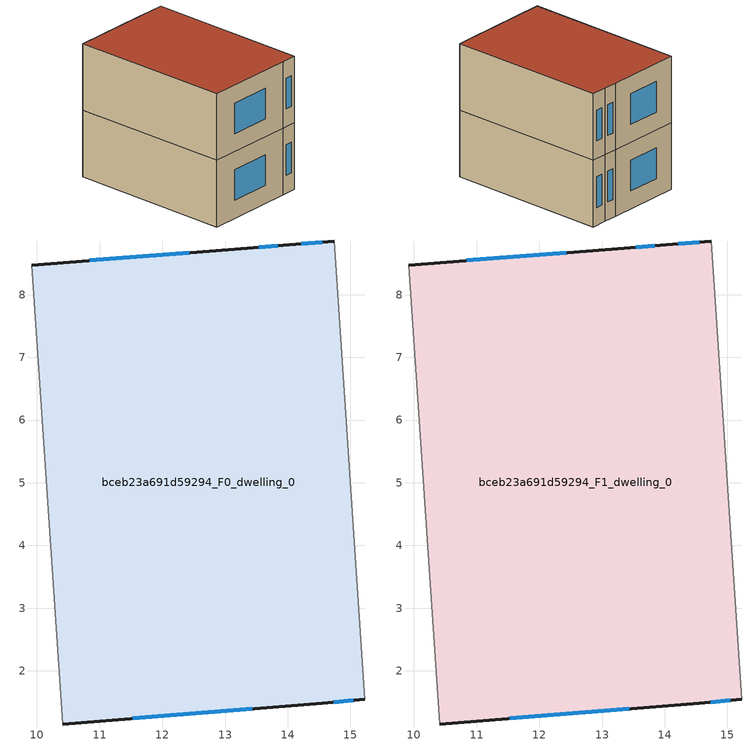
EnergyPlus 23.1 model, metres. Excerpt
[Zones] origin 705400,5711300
bceb23a691d59294_F0_dwelling_0
 floor ground (EU_floor_Construction): 14.74,8.86 15.23,1.55 14.55,1.49 10.42,1.15 9.92,8.47 13.35,8.74 14.03,8.79 z0
 wall outside (EU_wall_Construction): 10.42,1.15 14.55,1.49 15.23,1.55 / 14.74,8.86 14.03,8.79 13.35,8.74 9.92,8.47 z0:3
 wall adiabatic (EU_wall_Construction): 15.23,1.55 14.74,8.86 / 9.92,8.47 10.42,1.15 z0:3
 window (EU_Window_Construction): 14.73,1.5 15.05,1.53 / 11.53,1.24 13.43,1.4 / 12.43,8.67 10.84,8.54 / 13.84,8.78 13.53,8.76 / 14.55,8.84 14.22,8.81 z0.81:2.19
bceb23a691d59294_F1_dwelling_0
 floor to bceb23a691d59294_F0_dwelling_0 (EU_floor_Construction): 14.74,8.86 15.23,1.55 14.55,1.49 10.42,1.15 9.92,8.47 13.35,8.74 14.02,8.79 z3
 wall outside (EU_wall_Construction): 10.42,1.15 14.55,1.49 15.23,1.55 / 14.74,8.86 14.03,8.79 13.35,8.74 9.92,8.47 z3:6
 wall adiabatic (EU_wall_Construction): 15.23,1.55 14.74,8.86 / 9.92,8.47 10.42,1.15 z3:6
 window (EU_Window_Construction): 14.73,1.5 15.05,1.53 / 11.53,1.24 13.43,1.4 / 12.43,8.67 10.84,8.54 / 13.84,8.78 13.53,8.76 / 14.55,8.84 14.22,8.81 z3.81:5.19
 roof outside (EU_roof_Construction): 15.23,1.55 14.74,8.86 14.03,8.79 13.35,8.74 9.92,8.47 10.42,1.15 14.55,1.49 z6
shading: 9.92,8.47 10.46,1.13 z0:6
[Building]
EU S2 Campaign: North Axis=0; Terrain=City; Solar Distribution=FullExterior
[Site:Location]
London: Latitude=51.5; Longitude=-0.5; Time Zone=0; Elevation=25
[SizingPeriod:WeatherFileDays]
AnnualSizingPeriod: Begin Month=1; Begin Day of Month=1; End Month=12; End Day of Month=31; Day of Week for Start Day=Monday; Use Weather File Daylight Saving Period=No; Use Weather File Rain and Snow Indicators=No
[MATERIAL]
EU_InternalMass_Material: Roughness=MediumRough; Thickness=0.1; Conductivity=1; Density=1800; Specific Heat=900; Thermal Absorptance=0.9; Solar Absorptance=0.7; Visible Absorptance=0.7
[MATERIAL:NOMASS] Roughness=MediumRough; Thermal Absorptance=0.9; Solar Absorptance=0.7; Visible Absorptance=0.7
Name | Thermal Resistance
EU_wall_NoMass | 0.555556
EU_roof_NoMass | 0.510204
EU_floor_NoMass | 1.68919
[WINDOWMATERIAL:SIMPLEGLAZINGSYSTEM]
EU_Window_SimpleGlazing: UFactor=3.96; Solar Heat Gain Coefficient=0.85; Visible Transmittance=0.85
[CONSTRUCTION]
EU_wall_Construction: EU_wall_NoMass
EU_roof_Construction: EU_roof_NoMass
EU_floor_Construction: EU_floor_NoMass
EU_Window_Construction: EU_Window_SimpleGlazing
EU_InternalMass_Construction: EU_InternalMass_Material
[ZONE] Type=1; Multiplier=1; Ceiling Height=autocalculate; Floor Area=autocalculate; Part of Total Floor Area=Yes
Name | Volume
bceb23a691d59294_F0_dwelling_0 | 106.345
bceb23a691d59294_F1_dwelling_0 | 106.346
[INTERNALMASS] Construction=EU_InternalMass_Construction; Surface Area=35.4489
Name | Zone or ZoneList
bceb23a691d59294_F0_dwelling_0_EU_InternalMass | bceb23a691d59294_F0_dwelling_0
bceb23a691d59294_F1_dwelling_0_EU_InternalMass | bceb23a691d59294_F1_dwelling_0
[OTHEREQUIPMENT] Fuel Type=Electricity; Design Level Calculation Method=Watts/Area; Power per Zone Floor Area=1; Fraction Latent=0; Fraction Radiant=0; Fraction Lost=0; Carbon Dioxide Generation Rate=0; EndUse Subcategory=EU_Step8_InternalGains
Name | Zone or ZoneList or Space or SpaceList | Schedule
EU_Step8_InternalGain_bceb23a691d59294_F0_dwelling_0_f000 | bceb23a691d59294_F0_dwelling_0 | EU_Step8_GainSchedule_bceb23a691d59294_F0_dwelling_0_f000
EU_Step8_InternalGain_bceb23a691d59294_F1_dwelling_0_f000 | bceb23a691d59294_F1_dwelling_0 | EU_Step8_GainSchedule_bceb23a691d59294_F1_dwelling_0_f000
[ZONEVENTILATION:DESIGNFLOWRATE] Schedule=EU_AlwaysOn; Design Flow Rate Calculation Method=AirChanges/Hour; Air Changes per Hour=0.48; Ventilation Type=Natural; Fan Pressure Rise=0; Fan Total Efficiency=1; Constant Term Coefficient=1; Temperature Term Coefficient=0; Velocity Term Coefficient=0; Velocity Squared Term Coefficient=0; Minimum Indoor Temperature=-100; Maximum Indoor Temperature=100; Delta Temperature=-100; Minimum Outdoor Temperature=-100; Maximum Outdoor Temperature=100; Maximum Wind Speed=40
Name | Zone or ZoneList or Space or SpaceList
EU_ConstantAir_bceb23a691d59294_F0_dwelling_0 | bceb23a691d59294_F0_dwelling_0
EU_ConstantAir_bceb23a691d59294_F1_dwelling_0 | bceb23a691d59294_F1_dwelling_0
[HVACTEMPLATE:THERMOSTAT] Constant Heating Setpoint=20; Constant Cooling Setpoint=50
EU_HeatOnly_bceb23a691d59294_F0_dwelling_0; EU_HeatOnly_bceb23a691d59294_F1_dwelling_0
[HVACTEMPLATE:ZONE:IDEALLOADSAIRSYSTEM] System Availability Schedule=EU_AlwaysOn; Maximum Heating Supply Air Temperature=50; Minimum Cooling Supply Air Temperature=13; Maximum Heating Supply Air Humidity Ratio=0.0156; Minimum Cooling Supply Air Humidity Ratio=0.0077; Heating Limit=NoLimit; Cooling Limit=NoLimit; Heating Availability Schedule=EU_AlwaysOn; Cooling Availability Schedule=EU_CoolingOff; Dehumidification Control Type=ConstantSensibleHeatRatio; Cooling Sensible Heat Ratio=0.7; Dehumidification Setpoint=60; Humidification Control Type=None; Humidification Setpoint=30; Outdoor Air Method=None; Outdoor Air Flow Rate per Person=0.00944; Outdoor Air Flow Rate per Zone Floor Area=0; Outdoor Air Flow Rate per Zone=0; Demand Controlled Ventilation Type=None; Outdoor Air Economizer Type=NoEconomizer; Heat Recovery Type=None; Sensible Heat Recovery Effectiveness=0.7; Latent Heat Recovery Effectiveness=0.65
Name | Template Thermostat
bceb23a691d59294_F0_dwelling_0 | EU_HeatOnly_bceb23a691d59294_F0_dwelling_0
bceb23a691d59294_F1_dwelling_0 | EU_HeatOnly_bceb23a691d59294_F1_dwelling_0
[SIZING:ZONE] Zone Cooling Design Supply Air Temperature Input Method=SupplyAirTemperature; Zone Cooling Design Supply Air Temperature=13; Zone Heating Design Supply Air Temperature Input Method=SupplyAirTemperature; Zone Heating Design Supply Air Temperature=50; Zone Cooling Design Supply Air Humidity Ratio=0.008; Zone Heating Design Supply Air Humidity Ratio=0.008; Cooling Design Air Flow Method=DesignDay; Cooling Design Air Flow Rate=0; Cooling Minimum Air Flow per Zone Floor Area=0.000762; Cooling Minimum Air Flow=0; Cooling Minimum Air Flow Fraction=0.2; Heating Design Air Flow Method=DesignDay; Heating Design Air Flow Rate=0; Heating Maximum Air Flow per Zone Floor Area=0.002032; Heating Maximum Air Flow=0.141576; Heating Maximum Air Flow Fraction=0.3; Account for Dedicated Outdoor Air System=No; Dedicated Outdoor Air System Control Strategy=NeutralSupplyAir; Dedicated Outdoor Air Low Setpoint Temperature for Design=autosize; Dedicated Outdoor Air High Setpoint Temperature for Design=autosize; Zone Load Sizing Method=Sensible Load Only No Latent Load; Zone Latent Cooling Design Supply Air Humidity Ratio Input Method=HumidityRatioDifference; Zone Cooling Design Supply Air Humidity Ratio Difference=0.005; Zone Latent Heating Design Supply Air Humidity Ratio Input Method=HumidityRatioDifference; Zone Humidification Design Supply Air Humidity Ratio Difference=0.005
bceb23a691d59294_F0_dwelling_0; bceb23a691d59294_F1_dwelling_0
[SCHEDULE:CONSTANT]
Name | Hourly Value
EU_AlwaysOn | 1
EU_CoolingOff | 0
[SCHEDULE:FILE] Column Number=1; Rows to Skip at Top=0; Number of Hours of Data=8760; Column Separator=Comma; Interpolate to Timestep=No; Minutes per Item=60; Adjust Schedule for Daylight Savings=Yes
Name | File
EU_Step8_GainSchedule_bceb23a691d59294_F0_dwelling_0_f000 | ../../schedules/bceb23a691d59294/bceb23a691d59294_F0_dwelling_0_f000_gain.csv
EU_Step8_GainSchedule_bceb23a691d59294_F1_dwelling_0_f000 | ../../schedules/bceb23a691d59294/bceb23a691d59294_F1_dwelling_0_f000_gain.csv
